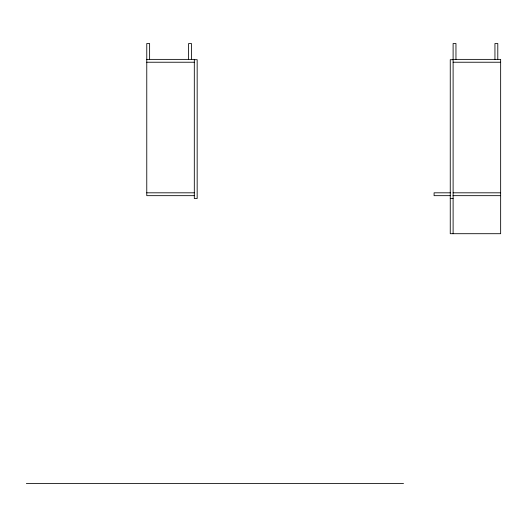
<?xml version="1.0" encoding="UTF-8"?>
<svg xmlns="http://www.w3.org/2000/svg" width="527" height="527" viewBox="0 0 527 527"><rect width="100%" height="100%" fill="white"/><g stroke="black" fill="none" stroke-linecap="round" stroke-linejoin="round"><path stroke-width="0.79" d="M146.769 59.38L194.311 59.38L194.311 198.521L197.164 198.521L197.164 59.696L194.311 59.696M453.108 59.38L500.65 59.38L500.65 233.705L450.256 233.705L450.256 59.696L453.108 59.696M146.769 62.232L194.311 62.232M453.108 62.232L500.65 62.232M146.769 192.816L194.311 192.816M450.526 192.816L434.09 192.816L434.09 195.669L450.526 195.669M453.108 192.816L500.65 192.816M194.311 195.669L146.769 195.669L146.769 43.53L149.622 43.53L149.622 59.38M452.989 195.669L500.65 195.669M450.256 198.521L453.108 198.521M26.35 483.47L403.53 483.47M497.798 59.38L497.798 43.53L494.945 43.53L494.945 59.38M455.96 59.38L455.96 43.53L453.108 43.53L453.108 233.705M191.459 59.38L191.459 43.53L188.607 43.53L188.607 59.38"/></g></svg>
